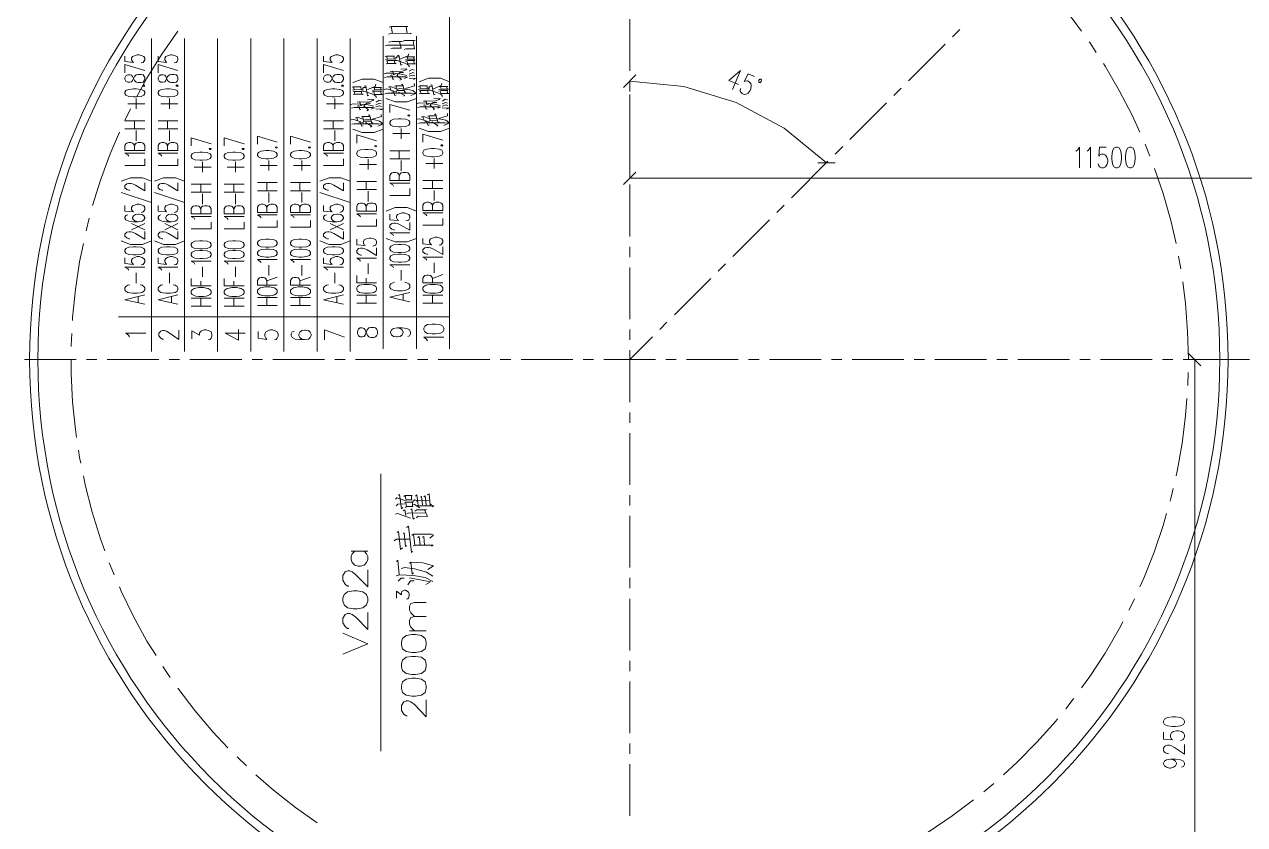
# Model space of a CAD drawing. Header units: millimetres. Extents: x 261 to 114907, y 32 to 1998430.
# Drawn here: x 38275 to 53020, y 1942682 to 1952349 of the extents above; entities that cross this region are included whole.
import ezdxf

# ---------------------------------------------------------------- set-up
doc = ezdxf.new("R2010")
doc.units = ezdxf.units.MM

msp = doc.modelspace()

# ---------------------------------------------------------------- linework, layer by layer
at = {"color": 0, "lineweight": 0}
for points in [[(43411, 1952208), (43411, 1956822)], [(51050, 1952267), (50950, 1952404), (50737, 1952668), (50511, 1952921), (50445, 1952989)], [(42721, 1952237), (42708, 1952323), (42683, 1952317), (42712, 1952323), (42907, 1952323), (42888, 1952323), (42901, 1952239)], [(45589, 1951788), (45589, 1952413)], [(49489, 1952198), (49577, 1952286)], [(40127, 1952268), (39935, 1951989), (39756, 1951700), (39629, 1951469)], [(39810, 1948399), (39810, 1952179)], [(40210, 1948399), (40210, 1952179)], [(40610, 1948399), (40610, 1952179)], [(41011, 1948399), (41011, 1952179)], [(41410, 1948399), (41410, 1952179)], [(41811, 1948399), (41811, 1952179)], [(42211, 1948399), (42211, 1952179)], [(42611, 1948429), (42611, 1952208)], [(42702, 1952239), (42674, 1952229)], [(42718, 1952143), (42680, 1952136)], [(42702, 1952239), (42948, 1952241), (42936, 1952235)], [(42718, 1952143), (42835, 1952141)], [(42721, 1952060), (42828, 1952060), (42809, 1952140)], [(42844, 1952144), (42869, 1952153), (42995, 1952153)], [(42973, 1952150), (42989, 1952054)], [(43011, 1948429), (43011, 1952208)], [(43411, 1948429), (43411, 1952208)], [(51228, 1952009), (51149, 1952129), (51142, 1952140)], [(42636, 1952089), (42655, 1952098), (42976, 1952098)], [(42721, 1952060), (42702, 1952054)], [(42819, 1951932), (42914, 1951970), (42920, 1951995)], [(42885, 1952054), (42863, 1952045)], [(42885, 1952054), (42989, 1952054)], [(48958, 1951667), (49401, 1952109)], [(39490, 1951966), (39490, 1951899), (39593, 1951889), (39582, 1951899), (39570, 1951920), (39570, 1951940), (39582, 1951961), (39605, 1951971), (39639, 1951981), (39662, 1951981), (39696, 1951971), (39719, 1951961), (39730, 1951940), (39730, 1951920), (39719, 1951899), (39708, 1951889), (39685, 1951884)], [(39490, 1951765), (39490, 1951863), (39730, 1951791)], [(39890, 1951966), (39890, 1951899), (39993, 1951889), (39982, 1951899), (39970, 1951920), (39970, 1951940), (39982, 1951961), (40004, 1951971), (40039, 1951981), (40062, 1951981), (40096, 1951971), (40119, 1951961), (40130, 1951940), (40130, 1951920), (40119, 1951899), (40107, 1951889), (40085, 1951884)], [(39890, 1951765), (39890, 1951863), (40130, 1951791)], [(41891, 1951966), (41891, 1951899), (41994, 1951889), (41982, 1951899), (41971, 1951920), (41971, 1951940), (41982, 1951961), (42005, 1951971), (42039, 1951981), (42062, 1951981), (42097, 1951971), (42119, 1951961), (42131, 1951940), (42131, 1951920), (42119, 1951899), (42108, 1951889), (42085, 1951884)], [(41891, 1951765), (41891, 1951863), (42131, 1951791)], [(42652, 1951964), (42636, 1951960), (42655, 1951966), (42746, 1951966), (42740, 1951966), (42743, 1951932)], [(42661, 1951930), (42639, 1951925)], [(42658, 1951908), (42646, 1951905), (42661, 1951911), (42753, 1951911), (42746, 1951911), (42753, 1951878)], [(42661, 1951875), (42646, 1951871)], [(42652, 1951964), (42661, 1951929)], [(42658, 1951908), (42667, 1951875)], [(42661, 1951930), (42768, 1951932), (42759, 1951929)], [(42661, 1951875), (42768, 1951875), (42759, 1951872)], [(42778, 1951914), (42746, 1951914)], [(42759, 1951940), (42775, 1951957), (42800, 1951956)], [(42778, 1951914), (42873, 1951882), (42917, 1951857), (42929, 1951837)], [(42838, 1951865), (42822, 1951858), (42800, 1951979), (42781, 1951973)], [(42907, 1951928), (42882, 1951922)], [(42898, 1951906), (42882, 1951904), (42910, 1951912), (42992, 1951911), (42982, 1951909), (42986, 1951875)], [(42910, 1951926), (42901, 1951957), (42885, 1951954), (42907, 1951959), (42992, 1951959), (42979, 1951959), (42982, 1951928)], [(42898, 1951906), (42907, 1951874)], [(43001, 1951874), (42901, 1951874)], [(42907, 1951928), (42998, 1951928), (42982, 1951923)], [(51755, 1951045), (51662, 1951251), (51506, 1951552), (51335, 1951845), (51314, 1951877)], [(42646, 1951760), (42621, 1951753)], [(42658, 1951715), (42627, 1951706)], [(42646, 1951760), (42731, 1951758), (42828, 1951748), (42898, 1951730)], [(42658, 1951715), (42885, 1951714), (42904, 1951711), (42866, 1951696)], [(42756, 1951745), (42737, 1951739), (42727, 1951783), (42696, 1951780), (42724, 1951784), (42772, 1951780), (42844, 1951784), (42885, 1951800), (42898, 1951814), (42822, 1951808)], [(42740, 1951691), (42727, 1951685), (42715, 1951739), (42696, 1951733)], [(42832, 1951685), (42775, 1951736)], [(42813, 1951767), (42781, 1951740)], [(42813, 1951767), (42857, 1951766)], [(42967, 1951767), (42923, 1951749)], [(42967, 1951736), (42923, 1951722)], [(43001, 1951695), (42923, 1951699)], [(42926, 1951782), (42961, 1951804), (42989, 1951797)], [(42967, 1951767), (42986, 1951759)], [(42967, 1951736), (42992, 1951729)], [(43001, 1951695), (42976, 1951685)], [(43411, 1951656), (43301, 1951698), (43156, 1951698), (43045, 1951656)], [(45664, 1951738), (45514, 1951588)], [(46928, 1951792), (46787, 1951670), (46903, 1951622)], [(46928, 1951792), (46832, 1951561)], [(47097, 1951721), (47020, 1951753), (46971, 1951658), (46984, 1951665), (47011, 1951667), (47034, 1951657), (47053, 1951636), (47059, 1951608), (47053, 1951572), (47044, 1951550), (47023, 1951520), (46998, 1951505), (46971, 1951503), (46947, 1951513), (46929, 1951533), (46926, 1951548), (46927, 1951573)], [(42252, 1951594), (42236, 1951589), (42255, 1951595), (42346, 1951595), (42340, 1951595), (42343, 1951561)], [(42261, 1951560), (42239, 1951554)], [(42611, 1951646), (42500, 1951688), (42356, 1951688), (42245, 1951646)], [(42252, 1951594), (42261, 1951558)], [(42261, 1951560), (42368, 1951561), (42359, 1951558)], [(42359, 1951570), (42374, 1951587), (42400, 1951585)], [(42438, 1951495), (42422, 1951487), (42400, 1951608), (42381, 1951602)], [(42419, 1951561), (42513, 1951599), (42520, 1951625)], [(42507, 1951557), (42482, 1951551)], [(42510, 1951555), (42501, 1951587), (42485, 1951584), (42507, 1951588), (42592, 1951588), (42580, 1951588), (42583, 1951557)], [(42507, 1951557), (42599, 1951557), (42583, 1951553)], [(42655, 1951569), (42624, 1951564)], [(42655, 1951569), (42775, 1951529)], [(42702, 1951559), (42690, 1951594), (42674, 1951592), (42696, 1951597), (42765, 1951573)], [(42762, 1951606), (42749, 1951602), (42765, 1951606), (42854, 1951606)], [(42762, 1951606), (42778, 1951550)], [(42784, 1951550), (42768, 1951543)], [(42806, 1951574), (42784, 1951567)], [(42784, 1951550), (42866, 1951549)], [(42806, 1951574), (42907, 1951564), (42967, 1951550), (43001, 1951524)], [(42832, 1951685), (42813, 1951675)], [(42873, 1951527), (42844, 1951628), (42828, 1951623)], [(42882, 1951573), (42989, 1951606), (42986, 1951633)], [(43052, 1951604), (43036, 1951600), (43055, 1951605), (43147, 1951605), (43140, 1951605), (43143, 1951571)], [(43061, 1951570), (43039, 1951564)], [(43058, 1951547), (43046, 1951545), (43061, 1951550), (43153, 1951550), (43147, 1951550), (43153, 1951518)], [(43052, 1951604), (43061, 1951569)], [(43058, 1951547), (43068, 1951515)], [(43061, 1951570), (43169, 1951571), (43159, 1951569)], [(43178, 1951553), (43147, 1951553)], [(43159, 1951580), (43175, 1951597), (43200, 1951596)], [(43178, 1951553), (43272, 1951522), (43316, 1951496), (43329, 1951477)], [(43238, 1951505), (43222, 1951498), (43200, 1951618), (43181, 1951613)], [(43219, 1951571), (43313, 1951610), (43320, 1951635)], [(43307, 1951567), (43282, 1951561)], [(43298, 1951546), (43282, 1951543), (43310, 1951552), (43392, 1951550), (43383, 1951549), (43386, 1951515)], [(43310, 1951566), (43301, 1951597), (43285, 1951594), (43307, 1951599), (43392, 1951599), (43380, 1951599), (43383, 1951567)], [(43307, 1951567), (43398, 1951567), (43383, 1951563)], [(45589, 1951538), (45589, 1951663)], [(47968, 1950677), (47458, 1951096), (46877, 1951407), (46245, 1951599), (45589, 1951663)], [(48781, 1951490), (48870, 1951579)], [(39627, 1951328), (39627, 1951452)], [(40028, 1951328), (40028, 1951452)], [(42028, 1951328), (42028, 1951452)], [(42258, 1951537), (42246, 1951534), (42261, 1951540), (42352, 1951540), (42346, 1951540), (42352, 1951507)], [(42261, 1951505), (42246, 1951500)], [(42258, 1951537), (42268, 1951505)], [(42261, 1951505), (42368, 1951505), (42359, 1951502)], [(42356, 1951374), (42337, 1951368), (42327, 1951412), (42296, 1951409), (42324, 1951414), (42371, 1951409), (42444, 1951414), (42485, 1951429), (42498, 1951443), (42422, 1951438)], [(42378, 1951543), (42346, 1951543)], [(42378, 1951543), (42472, 1951511), (42516, 1951486), (42529, 1951466)], [(42498, 1951536), (42482, 1951533), (42510, 1951541), (42592, 1951540), (42583, 1951539), (42586, 1951505)], [(42498, 1951536), (42507, 1951503)], [(42602, 1951503), (42501, 1951503)], [(42526, 1951411), (42561, 1951433), (42589, 1951427)], [(42661, 1951518), (42630, 1951512)], [(42645, 1951455), (42756, 1951414), (42901, 1951414), (43011, 1951455)], [(42661, 1951518), (42954, 1951518), (43005, 1951515), (42945, 1951490)], [(42768, 1951495), (42753, 1951490), (42734, 1951535), (42715, 1951530)], [(42873, 1951488), (42797, 1951532)], [(42873, 1951488), (42857, 1951480)], [(42873, 1951527), (42885, 1951533)], [(43046, 1951400), (43020, 1951393)], [(43061, 1951515), (43046, 1951511)], [(43046, 1951400), (43131, 1951397), (43229, 1951387), (43298, 1951370)], [(43061, 1951515), (43169, 1951515), (43159, 1951512)], [(43156, 1951384), (43137, 1951379), (43128, 1951423), (43096, 1951420), (43124, 1951424), (43172, 1951420), (43244, 1951424), (43285, 1951440), (43298, 1951454), (43222, 1951448)], [(43213, 1951407), (43181, 1951380)], [(43213, 1951407), (43257, 1951405)], [(43298, 1951546), (43307, 1951513)], [(43402, 1951513), (43301, 1951513)], [(43367, 1951407), (43323, 1951389)], [(43326, 1951421), (43361, 1951444), (43389, 1951437)], [(43367, 1951407), (43386, 1951399)], [(45589, 1951504), (45589, 1950488)], [(45589, 1950788), (45589, 1951413)], [(48251, 1950960), (48693, 1951402)], [(39557, 1951329), (39489, 1951188)], [(39524, 1951390), (39730, 1951390)], [(39925, 1951390), (40130, 1951390)], [(41925, 1951390), (42131, 1951390)], [(42246, 1951390), (42220, 1951383)], [(42258, 1951344), (42227, 1951336)], [(42246, 1951390), (42331, 1951387), (42428, 1951377), (42498, 1951360)], [(42258, 1951344), (42485, 1951343), (42504, 1951340), (42466, 1951326)], [(42340, 1951320), (42327, 1951315), (42315, 1951368), (42296, 1951363)], [(42431, 1951315), (42374, 1951365)], [(42412, 1951397), (42381, 1951370)], [(42412, 1951397), (42457, 1951396)], [(42431, 1951315), (42412, 1951305)], [(42472, 1951156), (42444, 1951258), (42428, 1951252)], [(42482, 1951203), (42589, 1951235), (42586, 1951262)], [(42567, 1951397), (42523, 1951378)], [(42567, 1951365), (42523, 1951352)], [(42602, 1951324), (42523, 1951329)], [(42567, 1951397), (42586, 1951388)], [(42567, 1951365), (42592, 1951359)], [(42602, 1951324), (42576, 1951315)], [(42691, 1951286), (42691, 1951383), (42931, 1951312)], [(43058, 1951355), (43027, 1951346)], [(43058, 1951355), (43285, 1951353), (43304, 1951350), (43266, 1951336)], [(43140, 1951330), (43128, 1951325), (43115, 1951379), (43096, 1951373)], [(43232, 1951325), (43175, 1951376)], [(43232, 1951325), (43213, 1951315)], [(43272, 1951166), (43244, 1951268), (43229, 1951262)], [(43282, 1951213), (43389, 1951246), (43386, 1951272)], [(43367, 1951376), (43323, 1951362)], [(43402, 1951335), (43323, 1951339)], [(43367, 1951376), (43392, 1951369)], [(43402, 1951335), (43376, 1951325)], [(39490, 1951184), (39730, 1951184)], [(39605, 1951086), (39605, 1951184)], [(39890, 1951184), (40130, 1951184)], [(40004, 1951086), (40004, 1951184)], [(41891, 1951184), (42131, 1951184)], [(42005, 1951086), (42005, 1951184)], [(42255, 1951198), (42224, 1951194)], [(42261, 1951147), (42230, 1951142)], [(42255, 1951198), (42374, 1951159)], [(42261, 1951147), (42554, 1951147), (42605, 1951144), (42545, 1951119)], [(42302, 1951188), (42290, 1951224), (42274, 1951221), (42296, 1951227), (42365, 1951203)], [(42368, 1951125), (42352, 1951119), (42334, 1951164), (42315, 1951160)], [(42362, 1951235), (42349, 1951231), (42365, 1951235), (42453, 1951235)], [(42362, 1951235), (42378, 1951180)], [(42384, 1951180), (42368, 1951173)], [(42406, 1951204), (42384, 1951197)], [(42384, 1951180), (42466, 1951178)], [(42472, 1951118), (42397, 1951162)], [(42406, 1951204), (42507, 1951194), (42567, 1951180), (42602, 1951153)], [(42472, 1951118), (42457, 1951109)], [(42472, 1951156), (42485, 1951163)], [(43055, 1951209), (43023, 1951204)], [(43061, 1951158), (43030, 1951152)], [(43055, 1951209), (43175, 1951169)], [(43061, 1951158), (43354, 1951158), (43405, 1951155), (43345, 1951129)], [(43102, 1951199), (43090, 1951234), (43074, 1951231), (43096, 1951237), (43165, 1951213)], [(43169, 1951135), (43153, 1951129), (43134, 1951175), (43115, 1951170)], [(43162, 1951246), (43150, 1951241), (43165, 1951246), (43254, 1951246)], [(43162, 1951246), (43178, 1951190)], [(43184, 1951190), (43169, 1951183)], [(43207, 1951214), (43184, 1951207)], [(43184, 1951190), (43266, 1951189)], [(43272, 1951128), (43197, 1951172)], [(43207, 1951214), (43307, 1951204), (43367, 1951190), (43402, 1951163)], [(43272, 1951128), (43257, 1951119)], [(43272, 1951166), (43285, 1951173)], [(39422, 1951045), (39312, 1950785), (39195, 1950467), (39099, 1950161)], [(39730, 1951086), (39490, 1951086)], [(39627, 1950942), (39627, 1951066)], [(40130, 1951086), (39890, 1951086)], [(40028, 1950942), (40028, 1951066)], [(40291, 1950882), (40291, 1950980), (40531, 1950908)], [(40690, 1950882), (40690, 1950980), (40930, 1950908)], [(41091, 1950901), (41091, 1950999), (41331, 1950927)], [(41491, 1950901), (41491, 1950999), (41731, 1950927)], [(42131, 1951086), (41891, 1951086)], [(42028, 1950942), (42028, 1951066)], [(42245, 1951085), (42356, 1951043), (42500, 1951043), (42611, 1951085)], [(42291, 1950915), (42291, 1951013), (42531, 1950941)], [(42725, 1951029), (42931, 1951029)], [(42828, 1950967), (42828, 1951090)], [(43045, 1951095), (43156, 1951053), (43301, 1951053), (43411, 1951095)], [(43091, 1950925), (43091, 1951023), (43331, 1950951)], [(39730, 1950824), (39490, 1950824), (39490, 1950886), (39502, 1950906), (39513, 1950916), (39536, 1950922), (39559, 1950922), (39582, 1950916), (39593, 1950906), (39605, 1950886), (39605, 1950824)], [(39605, 1950886), (39616, 1950906), (39627, 1950916), (39650, 1950922), (39685, 1950922), (39708, 1950916), (39719, 1950906), (39730, 1950886), (39730, 1950824)], [(40130, 1950824), (39890, 1950824), (39890, 1950886), (39902, 1950906), (39913, 1950916), (39936, 1950922), (39959, 1950922), (39982, 1950916), (39993, 1950906), (40004, 1950886), (40004, 1950824)], [(40004, 1950886), (40016, 1950906), (40028, 1950916), (40051, 1950922), (40085, 1950922), (40107, 1950916), (40119, 1950906), (40130, 1950886), (40130, 1950824)], [(42131, 1950824), (41891, 1950824), (41891, 1950886), (41902, 1950906), (41914, 1950916), (41937, 1950922), (41959, 1950922), (41982, 1950916), (41994, 1950906), (42005, 1950886), (42005, 1950824)], [(42005, 1950886), (42016, 1950906), (42028, 1950916), (42051, 1950922), (42085, 1950922), (42108, 1950916), (42119, 1950906), (42131, 1950886), (42131, 1950824)], [(42691, 1950823), (42931, 1950823)], [(42805, 1950725), (42805, 1950823)], [(48074, 1950783), (48163, 1950872)], [(50982, 1950818), (50999, 1950829), (51024, 1950865), (51024, 1950615)], [(51116, 1950818), (51132, 1950829), (51157, 1950865), (51157, 1950615)], [(51349, 1950865), (51266, 1950865), (51257, 1950758), (51266, 1950770), (51291, 1950782), (51316, 1950782), (51341, 1950770), (51357, 1950746), (51366, 1950710), (51366, 1950687), (51357, 1950651), (51341, 1950627), (51316, 1950615), (51291, 1950615), (51266, 1950627), (51257, 1950639), (51249, 1950663)], [(51876, 1950755), (51818, 1950901)], [(39536, 1950757), (39524, 1950772), (39490, 1950793), (39730, 1950793)], [(39490, 1950644), (39730, 1950644), (39730, 1950726)], [(39936, 1950757), (39925, 1950772), (39890, 1950793), (40130, 1950793)], [(39890, 1950644), (40130, 1950644), (40130, 1950726)], [(40428, 1950563), (40428, 1950687)], [(40827, 1950563), (40827, 1950687)], [(41228, 1950582), (41228, 1950705)], [(41628, 1950582), (41628, 1950705)], [(41937, 1950757), (41925, 1950772), (41891, 1950793), (42131, 1950793)], [(41891, 1950644), (42131, 1950644), (42131, 1950726)], [(42428, 1950596), (42428, 1950720)], [(42931, 1950725), (42691, 1950725)], [(42828, 1950581), (42828, 1950705)], [(43126, 1950668), (43331, 1950668)], [(43228, 1950607), (43228, 1950730)], [(45589, 1950538), (45589, 1950663)], [(47543, 1950253), (47985, 1950695)], [(47862, 1950677), (48074, 1950677)], [(40325, 1950625), (40531, 1950625)], [(40725, 1950625), (40930, 1950625)], [(41125, 1950644), (41331, 1950644)], [(41525, 1950644), (41731, 1950644)], [(42325, 1950658), (42531, 1950658)], [(42931, 1950463), (42691, 1950463), (42691, 1950525), (42702, 1950545), (42714, 1950555), (42737, 1950560), (42760, 1950560), (42783, 1950555), (42794, 1950545), (42805, 1950525), (42805, 1950463)], [(42805, 1950525), (42817, 1950545), (42828, 1950555), (42851, 1950560), (42885, 1950560), (42908, 1950555), (42920, 1950545), (42931, 1950525), (42931, 1950463)], [(45664, 1950565), (45514, 1950415)], [(52192, 1949703), (52129, 1949979), (52036, 1950305), (51933, 1950609)], [(39810, 1950454), (39700, 1950496), (39555, 1950496), (39445, 1950454)], [(39547, 1950345), (39536, 1950345), (39513, 1950356), (39490, 1950376), (39490, 1950402), (39513, 1950423), (39536, 1950428), (39559, 1950428), (39582, 1950423), (39616, 1950407), (39730, 1950340), (39730, 1950433)], [(40210, 1950454), (40100, 1950496), (39955, 1950496), (39845, 1950454)], [(39948, 1950345), (39936, 1950345), (39913, 1950356), (39890, 1950376), (39890, 1950402), (39913, 1950423), (39936, 1950428), (39959, 1950428), (39982, 1950423), (40016, 1950407), (40130, 1950340), (40130, 1950433)], [(40291, 1950420), (40531, 1950420)], [(40405, 1950322), (40405, 1950420)], [(40690, 1950420), (40930, 1950420)], [(40805, 1950322), (40805, 1950420)], [(41091, 1950438), (41331, 1950438)], [(41205, 1950340), (41205, 1950438)], [(41491, 1950438), (41731, 1950438)], [(41605, 1950340), (41605, 1950438)], [(42211, 1950454), (42100, 1950496), (41956, 1950496), (41845, 1950454)], [(41948, 1950345), (41937, 1950345), (41914, 1950356), (41891, 1950376), (41891, 1950402), (41914, 1950423), (41937, 1950428), (41959, 1950428), (41982, 1950423), (42016, 1950407), (42131, 1950340), (42131, 1950433)], [(42291, 1950452), (42531, 1950452)], [(42405, 1950354), (42405, 1950452)], [(42737, 1950396), (42725, 1950411), (42691, 1950432), (42931, 1950432)], [(43091, 1950463), (43331, 1950463)], [(43205, 1950365), (43205, 1950463)], [(45589, 1950490), (57092, 1950490)], [(45589, 1949787), (45589, 1950413)], [(39810, 1950196), (39445, 1950320)], [(40210, 1950196), (39845, 1950320)], [(40531, 1950322), (40291, 1950322)], [(40428, 1950178), (40428, 1950301)], [(40930, 1950322), (40690, 1950322)], [(40827, 1950178), (40827, 1950301)], [(41331, 1950340), (41091, 1950340)], [(41228, 1950196), (41228, 1950320)], [(41731, 1950340), (41491, 1950340)], [(41628, 1950196), (41628, 1950320)], [(42211, 1950196), (41845, 1950320)], [(42531, 1950354), (42291, 1950354)], [(42428, 1950211), (42428, 1950334)], [(42691, 1950283), (42931, 1950283), (42931, 1950365)], [(43331, 1950365), (43091, 1950365)], [(43228, 1950221), (43228, 1950344)], [(39490, 1950161), (39490, 1950093), (39593, 1950083), (39582, 1950093), (39570, 1950114), (39570, 1950135), (39582, 1950155), (39605, 1950166), (39639, 1950176), (39662, 1950176), (39696, 1950166), (39719, 1950155), (39730, 1950135), (39730, 1950114), (39719, 1950093), (39708, 1950083), (39685, 1950078)], [(39890, 1950161), (39890, 1950093), (39993, 1950083), (39982, 1950093), (39970, 1950114), (39970, 1950135), (39982, 1950155), (40004, 1950166), (40039, 1950176), (40062, 1950176), (40096, 1950166), (40119, 1950155), (40130, 1950135), (40130, 1950114), (40119, 1950093), (40107, 1950083), (40085, 1950078)], [(40531, 1950059), (40291, 1950059), (40291, 1950121), (40302, 1950142), (40313, 1950152), (40336, 1950157), (40359, 1950157), (40382, 1950152), (40393, 1950142), (40405, 1950121), (40405, 1950059)], [(40405, 1950121), (40416, 1950142), (40428, 1950152), (40450, 1950157), (40485, 1950157), (40508, 1950152), (40519, 1950142), (40531, 1950121), (40531, 1950059)], [(40930, 1950059), (40690, 1950059), (40690, 1950121), (40702, 1950142), (40713, 1950152), (40736, 1950157), (40759, 1950157), (40782, 1950152), (40793, 1950142), (40805, 1950121), (40805, 1950059)], [(40805, 1950121), (40816, 1950142), (40827, 1950152), (40851, 1950157), (40885, 1950157), (40908, 1950152), (40919, 1950142), (40930, 1950121), (40930, 1950059)], [(41331, 1950078), (41091, 1950078), (41091, 1950139), (41102, 1950160), (41114, 1950170), (41136, 1950176), (41159, 1950176), (41182, 1950170), (41193, 1950160), (41205, 1950139), (41205, 1950078)], [(41205, 1950139), (41216, 1950160), (41228, 1950170), (41251, 1950176), (41285, 1950176), (41308, 1950170), (41319, 1950160), (41331, 1950139), (41331, 1950078)], [(41731, 1950078), (41491, 1950078), (41491, 1950139), (41502, 1950160), (41513, 1950170), (41536, 1950176), (41559, 1950176), (41582, 1950170), (41594, 1950160), (41605, 1950139), (41605, 1950078)], [(41605, 1950139), (41616, 1950160), (41628, 1950170), (41651, 1950176), (41685, 1950176), (41708, 1950170), (41719, 1950160), (41731, 1950139), (41731, 1950078)], [(41891, 1950161), (41891, 1950093), (41994, 1950083), (41982, 1950093), (41971, 1950114), (41971, 1950135), (41982, 1950155), (42005, 1950166), (42039, 1950176), (42062, 1950176), (42097, 1950166), (42119, 1950155), (42131, 1950135), (42131, 1950114), (42119, 1950093), (42108, 1950083), (42085, 1950078)], [(42531, 1950092), (42291, 1950092), (42291, 1950154), (42302, 1950175), (42314, 1950185), (42337, 1950190), (42359, 1950190), (42382, 1950185), (42394, 1950175), (42405, 1950154), (42405, 1950092)], [(42405, 1950154), (42417, 1950175), (42428, 1950185), (42451, 1950190), (42485, 1950190), (42508, 1950185), (42520, 1950175), (42531, 1950154), (42531, 1950092)], [(43011, 1950092), (42901, 1950135), (42756, 1950135), (42645, 1950092)], [(43331, 1950102), (43091, 1950102), (43091, 1950164), (43102, 1950185), (43114, 1950195), (43137, 1950200), (43160, 1950200), (43182, 1950195), (43194, 1950185), (43205, 1950164), (43205, 1950102)], [(43205, 1950164), (43217, 1950185), (43228, 1950195), (43251, 1950200), (43285, 1950200), (43308, 1950195), (43319, 1950185), (43331, 1950164), (43331, 1950102)], [(47367, 1950076), (47455, 1950165)], [(39059, 1950008), (39021, 1949856)], [(39650, 1949965), (39616, 1949970), (39593, 1949986), (39582, 1950006), (39582, 1950016), (39593, 1950037), (39616, 1950052), (39650, 1950058), (39662, 1950058), (39696, 1950052), (39719, 1950037), (39730, 1950016), (39730, 1950006), (39719, 1949986), (39696, 1949970), (39650, 1949965), (39593, 1949965), (39536, 1949970), (39502, 1949986), (39490, 1950006), (39490, 1950021), (39502, 1950042), (39524, 1950047)], [(39730, 1949867), (39570, 1949944)], [(39570, 1949867), (39730, 1949944)], [(40051, 1949965), (40016, 1949970), (39993, 1949986), (39982, 1950006), (39982, 1950016), (39993, 1950037), (40016, 1950052), (40051, 1950058), (40062, 1950058), (40096, 1950052), (40119, 1950037), (40130, 1950016), (40130, 1950006), (40119, 1949986), (40096, 1949970), (40051, 1949965), (39993, 1949965), (39936, 1949970), (39902, 1949986), (39890, 1950006), (39890, 1950021), (39902, 1950042), (39925, 1950047)], [(40130, 1949867), (39970, 1949944)], [(39970, 1949867), (40130, 1949944)], [(40336, 1949992), (40325, 1950008), (40291, 1950028), (40531, 1950028)], [(40291, 1949879), (40531, 1949879), (40531, 1949961)], [(40736, 1949992), (40725, 1950008), (40690, 1950028), (40930, 1950028)], [(40690, 1949879), (40930, 1949879), (40930, 1949961)], [(41136, 1950011), (41125, 1950027), (41091, 1950047), (41331, 1950047)], [(41091, 1949898), (41331, 1949898), (41331, 1949980)], [(41536, 1950011), (41525, 1950027), (41491, 1950047), (41731, 1950047)], [(41491, 1949898), (41731, 1949898), (41731, 1949980)], [(42051, 1949965), (42016, 1949970), (41994, 1949986), (41982, 1950006), (41982, 1950016), (41994, 1950037), (42016, 1950052), (42051, 1950058), (42062, 1950058), (42097, 1950052), (42119, 1950037), (42131, 1950016), (42131, 1950006), (42119, 1949986), (42097, 1949970), (42051, 1949965), (41994, 1949965), (41937, 1949970), (41902, 1949986), (41891, 1950006), (41891, 1950021), (41902, 1950042), (41925, 1950047)], [(42131, 1949867), (41971, 1949944)], [(41971, 1949867), (42131, 1949944)], [(42337, 1950025), (42325, 1950041), (42291, 1950061), (42531, 1950061)], [(42291, 1949912), (42531, 1949912), (42531, 1949995)], [(42691, 1950056), (42691, 1949989), (42794, 1949979), (42783, 1949989), (42771, 1950010), (42771, 1950031), (42783, 1950052), (42805, 1950061), (42839, 1950072), (42862, 1950072), (42897, 1950061), (42920, 1950052), (42931, 1950031), (42931, 1950010), (42920, 1949989), (42908, 1949979), (42885, 1949974)], [(42748, 1949866), (42737, 1949866), (42714, 1949877), (42691, 1949897), (42691, 1949923), (42714, 1949943), (42737, 1949949), (42760, 1949949), (42783, 1949943), (42817, 1949928), (42931, 1949861), (42931, 1949954)], [(43137, 1950036), (43126, 1950051), (43091, 1950072), (43331, 1950072)], [(43091, 1949923), (43331, 1949923), (43331, 1950005)], [(46836, 1949546), (47278, 1949988)], [(39547, 1949759), (39536, 1949759), (39513, 1949769), (39490, 1949790), (39490, 1949816), (39513, 1949837), (39536, 1949841), (39559, 1949841), (39582, 1949837), (39616, 1949821), (39730, 1949754), (39730, 1949846)], [(39948, 1949759), (39936, 1949759), (39913, 1949769), (39890, 1949790), (39890, 1949816), (39913, 1949837), (39936, 1949841), (39959, 1949841), (39982, 1949837), (40016, 1949821), (40130, 1949754), (40130, 1949846)], [(41948, 1949759), (41937, 1949759), (41914, 1949769), (41891, 1949790), (41891, 1949816), (41914, 1949837), (41937, 1949841), (41959, 1949841), (41982, 1949837), (42016, 1949821), (42131, 1949754), (42131, 1949846)], [(42737, 1949794), (42725, 1949809), (42691, 1949830), (42931, 1949830)], [(43091, 1949763), (43091, 1949696), (43194, 1949686), (43182, 1949696), (43171, 1949717), (43171, 1949737), (43182, 1949758), (43205, 1949768), (43240, 1949778), (43263, 1949778), (43297, 1949768), (43319, 1949758), (43331, 1949737), (43331, 1949717), (43319, 1949696), (43308, 1949686), (43285, 1949681)], [(38987, 1949703), (38942, 1949481), (38891, 1949146), (38857, 1948808), (38855, 1948770)], [(39445, 1949734), (39555, 1949691), (39700, 1949691), (39810, 1949734)], [(39845, 1949734), (39955, 1949691), (40100, 1949691), (40210, 1949734)], [(41845, 1949734), (41956, 1949691), (42100, 1949691), (42211, 1949734)], [(42291, 1949753), (42291, 1949686), (42394, 1949676), (42382, 1949686), (42371, 1949706), (42371, 1949727), (42382, 1949748), (42405, 1949758), (42440, 1949768), (42462, 1949768), (42496, 1949758), (42520, 1949748), (42531, 1949727), (42531, 1949706), (42520, 1949686), (42508, 1949676), (42485, 1949671)], [(42348, 1949562), (42337, 1949562), (42314, 1949573), (42291, 1949593), (42291, 1949619), (42314, 1949640), (42337, 1949645), (42359, 1949645), (42382, 1949640), (42417, 1949624), (42531, 1949557), (42531, 1949650)], [(42645, 1949763), (42756, 1949721), (42901, 1949721), (43011, 1949763)], [(43148, 1949573), (43137, 1949573), (43114, 1949583), (43091, 1949603), (43091, 1949629), (43114, 1949650), (43137, 1949655), (43160, 1949655), (43182, 1949650), (43217, 1949634), (43331, 1949568), (43331, 1949660)], [(45589, 1949537), (45589, 1949662)], [(39490, 1949528), (39490, 1949461), (39593, 1949450), (39582, 1949461), (39570, 1949481), (39570, 1949502), (39582, 1949522), (39605, 1949533), (39639, 1949543), (39662, 1949543), (39696, 1949533), (39719, 1949522), (39730, 1949502), (39730, 1949481), (39719, 1949461), (39708, 1949450), (39685, 1949445)], [(39890, 1949528), (39890, 1949461), (39993, 1949450), (39982, 1949461), (39970, 1949481), (39970, 1949502), (39982, 1949522), (40004, 1949533), (40039, 1949543), (40062, 1949543), (40096, 1949533), (40119, 1949522), (40130, 1949502), (40130, 1949481), (40119, 1949461), (40107, 1949450), (40085, 1949445)], [(40336, 1949452), (40325, 1949468), (40291, 1949488), (40531, 1949488)], [(40736, 1949452), (40725, 1949468), (40690, 1949488), (40930, 1949488)], [(41136, 1949471), (41125, 1949486), (41091, 1949507), (41331, 1949507)], [(41536, 1949471), (41525, 1949486), (41491, 1949507), (41731, 1949507)], [(41891, 1949528), (41891, 1949461), (41994, 1949450), (41982, 1949461), (41971, 1949481), (41971, 1949502), (41982, 1949522), (42005, 1949533), (42039, 1949543), (42062, 1949543), (42097, 1949533), (42119, 1949522), (42131, 1949502), (42131, 1949481), (42119, 1949461), (42108, 1949450), (42085, 1949445)], [(42337, 1949490), (42325, 1949506), (42291, 1949526), (42531, 1949526)], [(43137, 1949501), (43126, 1949516), (43091, 1949537), (43331, 1949537)], [(52250, 1949394), (52222, 1949549)], [(39536, 1949378), (39524, 1949394), (39490, 1949415), (39730, 1949415)], [(39627, 1949224), (39627, 1949347)], [(39936, 1949378), (39925, 1949394), (39890, 1949415), (40130, 1949415)], [(40028, 1949224), (40028, 1949347)], [(40428, 1949298), (40428, 1949422)], [(40827, 1949298), (40827, 1949422)], [(41228, 1949316), (41228, 1949440)], [(41628, 1949316), (41628, 1949440)], [(41937, 1949378), (41925, 1949394), (41891, 1949415), (42131, 1949415)], [(42028, 1949224), (42028, 1949347)], [(42428, 1949336), (42428, 1949459)], [(42737, 1949408), (42725, 1949424), (42691, 1949444), (42931, 1949444)], [(42828, 1949254), (42828, 1949378)], [(43228, 1949347), (43228, 1949470)], [(45589, 1948787), (45589, 1949412)], [(46659, 1949369), (46747, 1949458)], [(39547, 1949203), (39524, 1949198), (39502, 1949183), (39490, 1949168), (39490, 1949142), (39502, 1949126), (39524, 1949111), (39547, 1949106), (39582, 1949100), (39639, 1949100), (39673, 1949106), (39696, 1949111), (39719, 1949126), (39730, 1949142), (39730, 1949168), (39719, 1949183), (39696, 1949198), (39673, 1949203)], [(39948, 1949203), (39925, 1949198), (39902, 1949183), (39890, 1949168), (39890, 1949142), (39902, 1949126), (39925, 1949111), (39948, 1949106), (39982, 1949100), (40039, 1949100), (40073, 1949106), (40096, 1949111), (40119, 1949126), (40130, 1949142), (40130, 1949168), (40119, 1949183), (40096, 1949198), (40073, 1949203)], [(40531, 1949190), (40291, 1949190), (40291, 1949278)], [(40405, 1949190), (40405, 1949247)], [(40930, 1949190), (40690, 1949190), (40690, 1949278)], [(40805, 1949190), (40805, 1949247)], [(41331, 1949198), (41091, 1949198), (41091, 1949255), (41102, 1949275), (41114, 1949286), (41136, 1949291), (41159, 1949291), (41182, 1949286), (41193, 1949275), (41205, 1949255), (41205, 1949198)], [(41205, 1949250), (41331, 1949296)], [(41731, 1949198), (41491, 1949198), (41491, 1949255), (41502, 1949275), (41513, 1949286), (41536, 1949291), (41559, 1949291), (41582, 1949286), (41594, 1949275), (41605, 1949255), (41605, 1949198)], [(41605, 1949250), (41731, 1949296)], [(41948, 1949203), (41925, 1949198), (41902, 1949183), (41891, 1949168), (41891, 1949142), (41902, 1949126), (41925, 1949111), (41948, 1949106), (41982, 1949100), (42039, 1949100), (42074, 1949106), (42097, 1949111), (42119, 1949126), (42131, 1949142), (42131, 1949168), (42119, 1949183), (42097, 1949198), (42074, 1949203)], [(42531, 1949228), (42291, 1949228), (42291, 1949316)], [(42405, 1949228), (42405, 1949284)], [(42748, 1949233), (42725, 1949228), (42702, 1949213), (42691, 1949197), (42691, 1949172), (42702, 1949156), (42725, 1949141), (42748, 1949136), (42783, 1949131), (42839, 1949131), (42874, 1949136), (42897, 1949141), (42920, 1949156), (42931, 1949172), (42931, 1949197), (42920, 1949213), (42897, 1949228), (42874, 1949233)], [(43331, 1949228), (43091, 1949228), (43091, 1949284), (43102, 1949305), (43114, 1949316), (43137, 1949321), (43160, 1949321), (43182, 1949316), (43194, 1949305), (43205, 1949284), (43205, 1949228)], [(43205, 1949279), (43331, 1949326)], [(46129, 1948839), (46571, 1949281)], [(52341, 1948300), (52332, 1948639), (52307, 1948977), (52273, 1949239)], [(39730, 1948967), (39490, 1949023), (39730, 1949080)], [(39650, 1948988), (39650, 1949060)], [(40130, 1948967), (39890, 1949023), (40130, 1949080)], [(40051, 1948988), (40051, 1949060)], [(40291, 1949041), (40531, 1949041)], [(40405, 1948943), (40405, 1949041)], [(40690, 1949041), (40930, 1949041)], [(40805, 1948943), (40805, 1949041)], [(41091, 1949049), (41331, 1949049)], [(41205, 1948951), (41205, 1949049)], [(41491, 1949049), (41731, 1949049)], [(41605, 1948951), (41605, 1949049)], [(42131, 1948967), (41891, 1949023), (42131, 1949080)], [(42051, 1948988), (42051, 1949060)], [(42291, 1949079), (42531, 1949079)], [(42405, 1948981), (42405, 1949079)], [(42931, 1948997), (42691, 1949054), (42931, 1949110)], [(42851, 1949017), (42851, 1949089)], [(43091, 1949079), (43331, 1949079)], [(43205, 1948981), (43205, 1949079)], [(40531, 1948943), (40291, 1948943)], [(40930, 1948943), (40690, 1948943)], [(41331, 1948951), (41091, 1948951)], [(41731, 1948951), (41491, 1948951)], [(42531, 1948981), (42291, 1948981)], [(43331, 1948981), (43091, 1948981)], [(43411, 1948817), (39410, 1948817)], [(45952, 1948662), (46040, 1948751)], [(38847, 1948614), (38840, 1948469), (38840, 1948457)], [(39545, 1948576), (39534, 1948595), (39499, 1948620), (39741, 1948620)], [(39957, 1948547), (39945, 1948547), (39923, 1948560), (39899, 1948586), (39899, 1948617), (39923, 1948642), (39945, 1948649), (39969, 1948649), (39991, 1948642), (40026, 1948623), (40141, 1948541), (40141, 1948655)], [(40300, 1948551), (40300, 1948645), (40392, 1948595), (40392, 1948620), (40403, 1948639), (40415, 1948645), (40449, 1948658), (40472, 1948658), (40507, 1948645), (40530, 1948633), (40541, 1948608), (40541, 1948582), (40530, 1948557), (40519, 1948544), (40495, 1948538)], [(40942, 1948617), (40699, 1948617), (40861, 1948535), (40861, 1948661)], [(41100, 1948639), (41100, 1948557), (41203, 1948544), (41192, 1948557), (41180, 1948582), (41180, 1948608), (41192, 1948633), (41215, 1948645), (41249, 1948658), (41273, 1948658), (41307, 1948645), (41330, 1948633), (41342, 1948608), (41342, 1948582), (41330, 1948557), (41319, 1948544), (41295, 1948538)], [(41661, 1948541), (41626, 1948547), (41604, 1948567), (41592, 1948592), (41592, 1948605), (41604, 1948630), (41626, 1948649), (41661, 1948655), (41672, 1948655), (41707, 1948649), (41730, 1948630), (41742, 1948605), (41742, 1948592), (41730, 1948567), (41707, 1948547), (41661, 1948541), (41604, 1948541), (41546, 1948547), (41511, 1948567), (41500, 1948592), (41500, 1948611), (41511, 1948636), (41534, 1948642)], [(41900, 1948538), (41900, 1948658), (42142, 1948570)], [(42908, 1948580), (42930, 1948587), (42942, 1948612), (42942, 1948631), (42930, 1948657), (42896, 1948676), (42838, 1948682), (42781, 1948682), (42735, 1948676), (42711, 1948657), (42700, 1948631), (42700, 1948625), (42711, 1948599), (42735, 1948580), (42769, 1948574), (42781, 1948574), (42815, 1948580), (42838, 1948599), (42850, 1948625), (42850, 1948631), (42838, 1948657), (42815, 1948676), (42781, 1948682)], [(45589, 1948537), (45589, 1948662)], [(43146, 1948527), (43135, 1948545), (43100, 1948571), (43342, 1948571)], [(45589, 1948300), (45863, 1948573)], [(45589, 1947787), (45589, 1948412)], [(52492, 1948224), (52342, 1948375)], [(38275, 1948300), (38900, 1948300)], [(38840, 1948300), (38840, 1948130), (38857, 1947791), (38891, 1947454), (38905, 1947360)], [(39025, 1948300), (39150, 1948300)], [(39275, 1948300), (39900, 1948300)], [(40026, 1948300), (40150, 1948300)], [(40275, 1948300), (40901, 1948300)], [(41026, 1948300), (41151, 1948300)], [(41276, 1948300), (41901, 1948300)], [(42026, 1948300), (42151, 1948300)], [(42276, 1948300), (42901, 1948300)], [(43026, 1948300), (43151, 1948300)], [(43276, 1948300), (43901, 1948300)], [(44026, 1948300), (44151, 1948300)], [(44276, 1948300), (44901, 1948300)], [(45026, 1948300), (45152, 1948300)], [(45277, 1948300), (45902, 1948300)], [(46027, 1948300), (46152, 1948300)], [(46277, 1948300), (46902, 1948300)], [(47027, 1948300), (47152, 1948300)], [(47277, 1948300), (47902, 1948300)], [(48027, 1948300), (48152, 1948300)], [(48277, 1948300), (48902, 1948300)], [(49027, 1948300), (49152, 1948300)], [(49277, 1948300), (49903, 1948300)], [(50028, 1948300), (50153, 1948300)], [(50278, 1948300), (50903, 1948300)], [(51028, 1948300), (51153, 1948300)], [(51278, 1948300), (51903, 1948300)], [(52028, 1948300), (52153, 1948300)], [(52278, 1948300), (52903, 1948300)], [(53081, 1948300), (52415, 1948300)], [(52417, 1948300), (52417, 1939048)], [(52333, 1947986), (52337, 1948143)], [(52192, 1946896), (52205, 1946952), (52264, 1947285), (52307, 1947622), (52322, 1947829)], [(45589, 1947537), (45589, 1947662)], [(45589, 1946787), (45589, 1947412)], [(38928, 1947205), (38942, 1947118), (38956, 1947050)], [(38987, 1946896), (39009, 1946786), (39094, 1946457), (39195, 1946133), (39247, 1945991)], [(42582, 1943569), (42582, 1946920)], [(52120, 1946590), (52129, 1946621), (52157, 1946743)], [(42758, 1946615), (42777, 1946630), (42872, 1946599)], [(42789, 1946552), (42769, 1946533)], [(42789, 1946552), (42868, 1946555)], [(42848, 1946511), (42832, 1946495), (42809, 1946671), (42793, 1946662)], [(42883, 1946615), (42876, 1946656), (42860, 1946646), (42879, 1946659), (42962, 1946659), (42951, 1946659), (42954, 1946605)], [(42883, 1946574), (42872, 1946568), (42883, 1946577), (42974, 1946577), (42966, 1946577), (42966, 1946524)], [(42891, 1946605), (42879, 1946596)], [(42883, 1946574), (42891, 1946524)], [(42891, 1946605), (42962, 1946605)], [(42990, 1946549), (42966, 1946546)], [(42994, 1946605), (42970, 1946584)], [(42990, 1946549), (43053, 1946508)], [(42994, 1946605), (43017, 1946593)], [(43001, 1946649), (43017, 1946665)], [(43014, 1946587), (43037, 1946599), (43179, 1946602)], [(43017, 1946665), (43033, 1946536)], [(43073, 1946646), (43060, 1946637)], [(43073, 1946646), (43084, 1946546)], [(43116, 1946653), (43100, 1946643)], [(43116, 1946653), (43128, 1946539)], [(43194, 1946552), (43179, 1946539), (43167, 1946678), (43143, 1946665)], [(45589, 1946537), (45589, 1946662)], [(42785, 1946442), (42761, 1946432)], [(42785, 1946442), (42939, 1946385)], [(42872, 1946483), (42852, 1946473)], [(42872, 1946483), (42883, 1946416)], [(42891, 1946524), (42879, 1946511)], [(42891, 1946524), (42974, 1946524)], [(42911, 1946445), (42895, 1946435)], [(42911, 1946445), (43116, 1946448)], [(42990, 1946382), (42974, 1946372), (42958, 1946498), (42946, 1946486)], [(42994, 1946470), (43017, 1946486), (43135, 1946486)], [(43033, 1946407), (43014, 1946388)], [(43017, 1946533), (43222, 1946533), (43202, 1946521)], [(43033, 1946407), (43147, 1946404), (43108, 1946486)], [(45589, 1945787), (45589, 1946412)], [(51755, 1945554), (51802, 1945657), (51927, 1945973), (52036, 1946294), (52077, 1946439)], [(42966, 1945985), (42951, 1945969), (42915, 1946287), (42891, 1946272)], [(42769, 1946130), (42745, 1946111)], [(42769, 1946130), (42931, 1946130)], [(42844, 1946026), (42820, 1946007), (42797, 1946221), (42781, 1946209)], [(42891, 1946054), (42879, 1946041), (42864, 1946205), (42856, 1946193)], [(42978, 1946190), (42958, 1946177), (42982, 1946190), (43191, 1946190), (43218, 1946180), (43175, 1946142)], [(42978, 1946190), (42994, 1946057)], [(43045, 1946161), (43025, 1946152)], [(43045, 1946161), (43057, 1946063)], [(43108, 1946057), (43100, 1946164), (43080, 1946155)], [(42266, 1945987), (42237, 1945953), (42223, 1945919), (42223, 1945884), (42237, 1945850), (42266, 1945816), (42309, 1945804), (42337, 1945804), (42380, 1945816), (42409, 1945850), (42423, 1945884), (42423, 1945919), (42409, 1945953), (42380, 1945987)], [(42223, 1945987), (42423, 1945987)], [(42998, 1946057), (42974, 1946048)], [(42998, 1946057), (43214, 1946057), (43194, 1946045)], [(39301, 1945844), (39312, 1945814), (39361, 1945698)], [(42805, 1945704), (42789, 1945875), (42773, 1945862)], [(42962, 1945707), (42946, 1945853), (42927, 1945840), (42954, 1945853), (43088, 1945843), (43218, 1945808), (43151, 1945764)], [(42194, 1945564), (42180, 1945564), (42152, 1945587), (42123, 1945633), (42123, 1945690), (42152, 1945735), (42180, 1945747), (42209, 1945747), (42237, 1945735), (42280, 1945701), (42423, 1945553), (42423, 1945759)], [(42769, 1945685), (42809, 1945701), (42978, 1945692), (43116, 1945667), (43210, 1945620)], [(42828, 1945657), (42793, 1945623)], [(42872, 1945789), (42828, 1945774)], [(42828, 1945657), (42864, 1945660)], [(42872, 1945789), (42990, 1945771), (43132, 1945730), (43210, 1945682)], [(43183, 1945616), (42927, 1945663)], [(42962, 1945707), (42978, 1945723)], [(45589, 1945536), (45589, 1945661)], [(39422, 1945554), (39445, 1945502), (39593, 1945197), (39756, 1944899), (39865, 1944723)], [(42773, 1945417), (42773, 1945503), (42830, 1945457), (42830, 1945480), (42837, 1945497), (42844, 1945503), (42866, 1945514), (42880, 1945514), (42901, 1945503), (42916, 1945491), (42923, 1945468), (42923, 1945445), (42916, 1945423), (42908, 1945411), (42894, 1945405)], [(42939, 1945626), (42907, 1945579)], [(42939, 1945626), (42986, 1945626)], [(43183, 1945616), (43124, 1945582)], [(42987, 1945194), (42944, 1945239), (42930, 1945274), (42930, 1945320), (42944, 1945354), (42987, 1945365), (43130, 1945365)], [(45589, 1944786), (45589, 1945411)], [(51621, 1945271), (51662, 1945348), (51690, 1945411)], [(42194, 1945050), (42180, 1945050), (42152, 1945073), (42123, 1945118), (42123, 1945176), (42152, 1945221), (42180, 1945233), (42209, 1945233), (42237, 1945221), (42280, 1945187), (42423, 1945038), (42423, 1945244)], [(42987, 1945022), (42944, 1945068), (42930, 1945102), (42930, 1945148), (42944, 1945183), (42987, 1945194), (43130, 1945194)], [(51050, 1944332), (51149, 1944470), (51335, 1944754), (51506, 1945047), (51549, 1945131)], [(42123, 1944741), (42423, 1944867), (42123, 1944993)], [(43130, 1945022), (42930, 1945022)], [(45589, 1944536), (45589, 1944661)], [(39949, 1944590), (40038, 1944460)], [(40127, 1944331), (40333, 1944062), (40553, 1943803), (40734, 1943611)], [(45589, 1943786), (45589, 1944411)], [(42901, 1943994), (42887, 1943994), (42858, 1944017), (42830, 1944062), (42830, 1944120), (42858, 1944165), (42887, 1944176), (42916, 1944176), (42944, 1944165), (42987, 1944131), (43130, 1943982), (43130, 1944188)], [(50859, 1944082), (50950, 1944195), (50957, 1944205)], [(50106, 1943284), (50272, 1943437), (50511, 1943678), (50737, 1943931), (50761, 1943961)], [(52042, 1943798), (52042, 1943715), (52149, 1943707), (52137, 1943715), (52125, 1943740), (52125, 1943765), (52137, 1943790), (52161, 1943807), (52197, 1943815), (52220, 1943815), (52256, 1943807), (52280, 1943790), (52292, 1943765), (52292, 1943740), (52280, 1943715), (52268, 1943707), (52245, 1943699)], [(45589, 1943536), (45589, 1943661)], [(52102, 1943540), (52089, 1943540), (52066, 1943549), (52054, 1943557), (52042, 1943574), (52042, 1943607), (52054, 1943624), (52066, 1943632), (52089, 1943640), (52114, 1943640), (52137, 1943632), (52173, 1943615), (52292, 1943532), (52292, 1943649)], [(40844, 1943499), (40957, 1943390)], [(52125, 1943474), (52161, 1943465), (52185, 1943449), (52197, 1943424), (52197, 1943415), (52185, 1943390), (52161, 1943374), (52125, 1943365), (52114, 1943365), (52078, 1943374), (52054, 1943390), (52042, 1943415), (52042, 1943424), (52054, 1943449), (52078, 1943465), (52125, 1943474), (52185, 1943474), (52245, 1943465), (52280, 1943449), (52292, 1943424), (52292, 1943407), (52280, 1943382), (52256, 1943374)], [(45589, 1942786), (45589, 1943411)], [(41072, 1943283), (41286, 1943097), (41552, 1942888), (41814, 1942703)], [(49867, 1943079), (49988, 1943179)], [(48964, 1942454), (49207, 1942599), (49488, 1942788), (49746, 1942980)]]:
    msp.add_lwpolyline(points, dxfattribs=at)
for points in [[(39685, 1951647), (39708, 1951652), (39719, 1951662), (39730, 1951683), (39730, 1951709), (39719, 1951729), (39708, 1951739), (39685, 1951745), (39650, 1951745), (39627, 1951739), (39605, 1951719), (39582, 1951673), (39570, 1951657), (39547, 1951652), (39524, 1951652), (39502, 1951662), (39490, 1951688), (39490, 1951704), (39502, 1951729), (39524, 1951739), (39547, 1951739), (39570, 1951734), (39582, 1951719), (39605, 1951673), (39627, 1951652), (39650, 1951647)], [(40085, 1951647), (40107, 1951652), (40119, 1951662), (40130, 1951683), (40130, 1951709), (40119, 1951729), (40107, 1951739), (40085, 1951745), (40051, 1951745), (40028, 1951739), (40004, 1951719), (39982, 1951673), (39970, 1951657), (39948, 1951652), (39925, 1951652), (39902, 1951662), (39890, 1951688), (39890, 1951704), (39902, 1951729), (39925, 1951739), (39948, 1951739), (39970, 1951734), (39982, 1951719), (40004, 1951673), (40028, 1951652), (40051, 1951647)], [(42085, 1951647), (42108, 1951652), (42119, 1951662), (42131, 1951683), (42131, 1951709), (42119, 1951729), (42108, 1951739), (42085, 1951745), (42051, 1951745), (42028, 1951739), (42005, 1951719), (41982, 1951673), (41971, 1951657), (41948, 1951652), (41925, 1951652), (41902, 1951662), (41891, 1951688), (41891, 1951704), (41902, 1951729), (41925, 1951739), (41948, 1951739), (41971, 1951734), (41982, 1951719), (42005, 1951673), (42028, 1951652), (42051, 1951647)], [(39627, 1951472), (39593, 1951472), (39536, 1951477), (39502, 1951493), (39490, 1951513), (39490, 1951529), (39502, 1951549), (39536, 1951564), (39593, 1951570), (39627, 1951570), (39685, 1951564), (39719, 1951549), (39730, 1951529), (39730, 1951513), (39719, 1951493), (39685, 1951477)], [(39719, 1951601), (39727, 1951604), (39730, 1951608), (39727, 1951613), (39719, 1951616), (39711, 1951613), (39707, 1951608), (39711, 1951604)], [(40028, 1951472), (39993, 1951472), (39936, 1951477), (39902, 1951493), (39890, 1951513), (39890, 1951529), (39902, 1951549), (39936, 1951564), (39993, 1951570), (40028, 1951570), (40085, 1951564), (40119, 1951549), (40130, 1951529), (40130, 1951513), (40119, 1951493), (40085, 1951477)], [(40119, 1951601), (40127, 1951604), (40131, 1951608), (40127, 1951613), (40119, 1951616), (40110, 1951613), (40107, 1951608), (40110, 1951604)], [(42028, 1951472), (41994, 1951472), (41937, 1951477), (41902, 1951493), (41891, 1951513), (41891, 1951529), (41902, 1951549), (41937, 1951564), (41994, 1951570), (42028, 1951570), (42085, 1951564), (42119, 1951549), (42131, 1951529), (42131, 1951513), (42119, 1951493), (42085, 1951477)], [(42119, 1951601), (42128, 1951604), (42131, 1951608), (42128, 1951613), (42119, 1951616), (42111, 1951613), (42108, 1951608), (42111, 1951604)], [(47180, 1951661), (47182, 1951679), (47174, 1951689), (47161, 1951688), (47149, 1951674), (47148, 1951657), (47156, 1951645), (47169, 1951648)], [(42920, 1951240), (42928, 1951243), (42931, 1951247), (42928, 1951252), (42920, 1951255), (42911, 1951252), (42908, 1951247), (42911, 1951243)], [(42828, 1951111), (42794, 1951111), (42737, 1951116), (42702, 1951131), (42691, 1951152), (42691, 1951168), (42702, 1951188), (42737, 1951203), (42794, 1951209), (42828, 1951209), (42885, 1951203), (42920, 1951188), (42931, 1951168), (42931, 1951152), (42920, 1951131), (42885, 1951116)], [(40519, 1950836), (40528, 1950839), (40531, 1950844), (40528, 1950848), (40519, 1950851), (40511, 1950848), (40507, 1950844), (40511, 1950839)], [(40919, 1950836), (40927, 1950839), (40931, 1950844), (40927, 1950848), (40919, 1950851), (40911, 1950848), (40908, 1950844), (40911, 1950839)], [(41228, 1950726), (41193, 1950726), (41136, 1950731), (41102, 1950747), (41091, 1950767), (41091, 1950782), (41102, 1950803), (41136, 1950819), (41193, 1950824), (41228, 1950824), (41285, 1950819), (41319, 1950803), (41331, 1950782), (41331, 1950767), (41319, 1950747), (41285, 1950731)], [(41319, 1950855), (41328, 1950858), (41331, 1950863), (41328, 1950867), (41319, 1950870), (41311, 1950867), (41308, 1950863), (41311, 1950858)], [(41628, 1950726), (41594, 1950726), (41536, 1950731), (41502, 1950747), (41491, 1950767), (41491, 1950782), (41502, 1950803), (41536, 1950819), (41594, 1950824), (41628, 1950824), (41685, 1950819), (41719, 1950803), (41731, 1950782), (41731, 1950767), (41719, 1950747), (41685, 1950731)], [(41719, 1950855), (41728, 1950858), (41731, 1950863), (41728, 1950867), (41719, 1950870), (41711, 1950867), (41708, 1950863), (41711, 1950858)], [(42428, 1950741), (42394, 1950741), (42337, 1950746), (42302, 1950761), (42291, 1950782), (42291, 1950797), (42302, 1950818), (42337, 1950833), (42394, 1950838), (42428, 1950838), (42485, 1950833), (42520, 1950818), (42531, 1950797), (42531, 1950782), (42520, 1950761), (42485, 1950746)], [(42520, 1950869), (42528, 1950872), (42531, 1950877), (42528, 1950881), (42520, 1950884), (42511, 1950881), (42508, 1950877), (42511, 1950872)], [(43228, 1950750), (43194, 1950750), (43137, 1950756), (43102, 1950771), (43091, 1950792), (43091, 1950807), (43102, 1950828), (43137, 1950843), (43194, 1950848), (43228, 1950848), (43285, 1950843), (43319, 1950828), (43331, 1950807), (43331, 1950792), (43319, 1950771), (43285, 1950756)], [(43319, 1950879), (43328, 1950882), (43331, 1950887), (43328, 1950892), (43319, 1950895), (43311, 1950892), (43308, 1950887), (43311, 1950882)], [(51466, 1950865), (51441, 1950853), (51424, 1950818), (51416, 1950758), (51416, 1950722), (51424, 1950663), (51441, 1950627), (51466, 1950615), (51482, 1950615), (51507, 1950627), (51524, 1950663), (51532, 1950722), (51532, 1950758), (51524, 1950818), (51507, 1950853), (51482, 1950865)], [(51632, 1950865), (51607, 1950853), (51590, 1950818), (51582, 1950758), (51582, 1950722), (51590, 1950663), (51607, 1950627), (51632, 1950615), (51649, 1950615), (51674, 1950627), (51690, 1950663), (51699, 1950722), (51699, 1950758), (51690, 1950818), (51674, 1950853), (51649, 1950865)], [(40428, 1950707), (40393, 1950707), (40336, 1950713), (40302, 1950728), (40291, 1950749), (40291, 1950764), (40302, 1950785), (40336, 1950800), (40393, 1950805), (40428, 1950805), (40485, 1950800), (40519, 1950785), (40531, 1950764), (40531, 1950749), (40519, 1950728), (40485, 1950713)], [(40827, 1950707), (40793, 1950707), (40736, 1950713), (40702, 1950728), (40690, 1950749), (40690, 1950764), (40702, 1950785), (40736, 1950800), (40793, 1950805), (40827, 1950805), (40885, 1950800), (40919, 1950785), (40930, 1950764), (40930, 1950749), (40919, 1950728), (40885, 1950713)], [(39627, 1949564), (39593, 1949564), (39536, 1949569), (39502, 1949584), (39490, 1949605), (39490, 1949620), (39502, 1949641), (39536, 1949656), (39593, 1949662), (39627, 1949662), (39685, 1949656), (39719, 1949641), (39730, 1949620), (39730, 1949605), (39719, 1949584), (39685, 1949569)], [(40028, 1949564), (39993, 1949564), (39936, 1949569), (39902, 1949584), (39890, 1949605), (39890, 1949620), (39902, 1949641), (39936, 1949656), (39993, 1949662), (40028, 1949662), (40085, 1949656), (40119, 1949641), (40130, 1949620), (40130, 1949605), (40119, 1949584), (40085, 1949569)], [(40428, 1949637), (40393, 1949637), (40336, 1949643), (40302, 1949658), (40291, 1949679), (40291, 1949694), (40302, 1949715), (40336, 1949730), (40393, 1949735), (40428, 1949735), (40485, 1949730), (40519, 1949715), (40531, 1949694), (40531, 1949679), (40519, 1949658), (40485, 1949643)], [(40827, 1949637), (40793, 1949637), (40736, 1949643), (40702, 1949658), (40690, 1949679), (40690, 1949694), (40702, 1949715), (40736, 1949730), (40793, 1949735), (40827, 1949735), (40885, 1949730), (40919, 1949715), (40930, 1949694), (40930, 1949679), (40919, 1949658), (40885, 1949643)], [(41228, 1949656), (41193, 1949656), (41136, 1949661), (41102, 1949677), (41091, 1949697), (41091, 1949713), (41102, 1949733), (41136, 1949749), (41193, 1949754), (41228, 1949754), (41285, 1949749), (41319, 1949733), (41331, 1949713), (41331, 1949697), (41319, 1949677), (41285, 1949661)], [(41228, 1949538), (41193, 1949538), (41136, 1949543), (41102, 1949558), (41091, 1949579), (41091, 1949594), (41102, 1949615), (41136, 1949631), (41193, 1949635), (41228, 1949635), (41285, 1949631), (41319, 1949615), (41331, 1949594), (41331, 1949579), (41319, 1949558), (41285, 1949543)], [(41628, 1949656), (41594, 1949656), (41536, 1949661), (41502, 1949677), (41491, 1949697), (41491, 1949713), (41502, 1949733), (41536, 1949749), (41594, 1949754), (41628, 1949754), (41685, 1949749), (41719, 1949733), (41731, 1949713), (41731, 1949697), (41719, 1949677), (41685, 1949661)], [(41628, 1949538), (41594, 1949538), (41536, 1949543), (41502, 1949558), (41491, 1949579), (41491, 1949594), (41502, 1949615), (41536, 1949631), (41594, 1949635), (41628, 1949635), (41685, 1949631), (41719, 1949615), (41731, 1949594), (41731, 1949579), (41719, 1949558), (41685, 1949543)], [(42028, 1949564), (41994, 1949564), (41937, 1949569), (41902, 1949584), (41891, 1949605), (41891, 1949620), (41902, 1949641), (41937, 1949656), (41994, 1949662), (42028, 1949662), (42085, 1949656), (42119, 1949641), (42131, 1949620), (42131, 1949605), (42119, 1949584), (42085, 1949569)], [(42828, 1949593), (42794, 1949593), (42737, 1949599), (42702, 1949614), (42691, 1949635), (42691, 1949650), (42702, 1949671), (42737, 1949686), (42794, 1949691), (42828, 1949691), (42885, 1949686), (42920, 1949671), (42931, 1949650), (42931, 1949635), (42920, 1949614), (42885, 1949599)], [(40428, 1949519), (40393, 1949519), (40336, 1949525), (40302, 1949540), (40291, 1949560), (40291, 1949576), (40302, 1949596), (40336, 1949612), (40393, 1949617), (40428, 1949617), (40485, 1949612), (40519, 1949596), (40531, 1949576), (40531, 1949560), (40519, 1949540), (40485, 1949525)], [(40827, 1949519), (40793, 1949519), (40736, 1949525), (40702, 1949540), (40690, 1949560), (40690, 1949576), (40702, 1949596), (40736, 1949612), (40793, 1949617), (40827, 1949617), (40885, 1949612), (40919, 1949596), (40930, 1949576), (40930, 1949560), (40919, 1949540), (40885, 1949525)], [(42828, 1949475), (42794, 1949475), (42737, 1949480), (42702, 1949496), (42691, 1949516), (42691, 1949532), (42702, 1949553), (42737, 1949568), (42794, 1949573), (42828, 1949573), (42885, 1949568), (42920, 1949553), (42931, 1949532), (42931, 1949516), (42920, 1949496), (42885, 1949480)], [(42440, 1949100), (42382, 1949100), (42348, 1949105), (42325, 1949110), (42302, 1949125), (42291, 1949141), (42291, 1949166), (42302, 1949182), (42325, 1949197), (42348, 1949202), (42382, 1949207), (42440, 1949207), (42474, 1949202), (42496, 1949197), (42520, 1949182), (42531, 1949166), (42531, 1949141), (42520, 1949125), (42496, 1949110), (42474, 1949105)], [(43240, 1949100), (43182, 1949100), (43148, 1949105), (43126, 1949110), (43102, 1949125), (43091, 1949141), (43091, 1949166), (43102, 1949182), (43126, 1949197), (43148, 1949202), (43182, 1949207), (43240, 1949207), (43274, 1949202), (43297, 1949197), (43319, 1949182), (43331, 1949166), (43331, 1949141), (43319, 1949125), (43297, 1949110), (43274, 1949105)], [(40439, 1949061), (40382, 1949061), (40347, 1949066), (40325, 1949072), (40302, 1949087), (40291, 1949103), (40291, 1949128), (40302, 1949144), (40325, 1949159), (40347, 1949164), (40382, 1949169), (40439, 1949169), (40473, 1949164), (40496, 1949159), (40519, 1949144), (40531, 1949128), (40531, 1949103), (40519, 1949087), (40496, 1949072), (40473, 1949066)], [(40839, 1949061), (40782, 1949061), (40748, 1949066), (40725, 1949072), (40702, 1949087), (40690, 1949103), (40690, 1949128), (40702, 1949144), (40725, 1949159), (40748, 1949164), (40782, 1949169), (40839, 1949169), (40874, 1949164), (40896, 1949159), (40919, 1949144), (40930, 1949128), (40930, 1949103), (40919, 1949087), (40896, 1949072), (40874, 1949066)], [(41239, 1949069), (41182, 1949069), (41148, 1949075), (41125, 1949080), (41102, 1949095), (41091, 1949111), (41091, 1949137), (41102, 1949152), (41125, 1949167), (41148, 1949172), (41182, 1949178), (41239, 1949178), (41273, 1949172), (41296, 1949167), (41319, 1949152), (41331, 1949137), (41331, 1949111), (41319, 1949095), (41296, 1949080), (41273, 1949075)], [(41639, 1949069), (41582, 1949069), (41548, 1949075), (41525, 1949080), (41502, 1949095), (41491, 1949111), (41491, 1949137), (41502, 1949152), (41525, 1949167), (41548, 1949172), (41582, 1949178), (41639, 1949178), (41673, 1949172), (41697, 1949167), (41719, 1949152), (41731, 1949137), (41731, 1949111), (41719, 1949095), (41697, 1949080), (41673, 1949075)], [(42496, 1948568), (42519, 1948574), (42530, 1948587), (42542, 1948612), (42542, 1948644), (42530, 1948669), (42519, 1948682), (42496, 1948688), (42461, 1948688), (42438, 1948682), (42415, 1948657), (42392, 1948599), (42380, 1948580), (42358, 1948574), (42334, 1948574), (42312, 1948587), (42300, 1948618), (42300, 1948637), (42312, 1948669), (42334, 1948682), (42358, 1948682), (42380, 1948676), (42392, 1948657), (42415, 1948599), (42438, 1948574), (42461, 1948568)], [(43238, 1948609), (43204, 1948609), (43146, 1948615), (43112, 1948634), (43100, 1948660), (43100, 1948679), (43112, 1948704), (43146, 1948723), (43204, 1948729), (43238, 1948729), (43296, 1948723), (43331, 1948704), (43342, 1948679), (43342, 1948660), (43331, 1948634), (43296, 1948615)], [(42294, 1945290), (42252, 1945290), (42180, 1945301), (42137, 1945336), (42123, 1945381), (42123, 1945416), (42137, 1945461), (42180, 1945495), (42252, 1945507), (42294, 1945507), (42366, 1945495), (42409, 1945461), (42423, 1945416), (42423, 1945381), (42409, 1945336), (42366, 1945301)], [(43001, 1944759), (42958, 1944759), (42887, 1944771), (42844, 1944805), (42830, 1944851), (42830, 1944885), (42844, 1944931), (42887, 1944965), (42958, 1944977), (43001, 1944977), (43073, 1944965), (43116, 1944931), (43130, 1944885), (43130, 1944851), (43116, 1944805), (43073, 1944771)], [(43001, 1944497), (42958, 1944497), (42887, 1944508), (42844, 1944542), (42830, 1944588), (42830, 1944622), (42844, 1944668), (42887, 1944703), (42958, 1944714), (43001, 1944714), (43073, 1944703), (43116, 1944668), (43130, 1944622), (43130, 1944588), (43116, 1944542), (43073, 1944508)], [(43001, 1944234), (42958, 1944234), (42887, 1944245), (42844, 1944279), (42830, 1944325), (42830, 1944360), (42844, 1944405), (42887, 1944440), (42958, 1944451), (43001, 1944451), (43073, 1944440), (43116, 1944405), (43130, 1944360), (43130, 1944325), (43116, 1944279), (43073, 1944245)], [(52042, 1943915), (52054, 1943890), (52089, 1943873), (52149, 1943865), (52185, 1943865), (52245, 1943873), (52280, 1943890), (52292, 1943915), (52292, 1943932), (52280, 1943957), (52245, 1943974), (52185, 1943982), (52149, 1943982), (52089, 1943974), (52054, 1943957), (52042, 1943932)]]:
    msp.add_lwpolyline(points, close=True, dxfattribs=at)
for major_axis, ratio in [((0, 7247), 0.999227), ((0, 7147), 0.999246)]:
    msp.add_ellipse((45579, 1948300), major_axis=major_axis, ratio=ratio, start_param=0, end_param=6.283185, dxfattribs=at)

doc.saveas('drawing.dxf')
